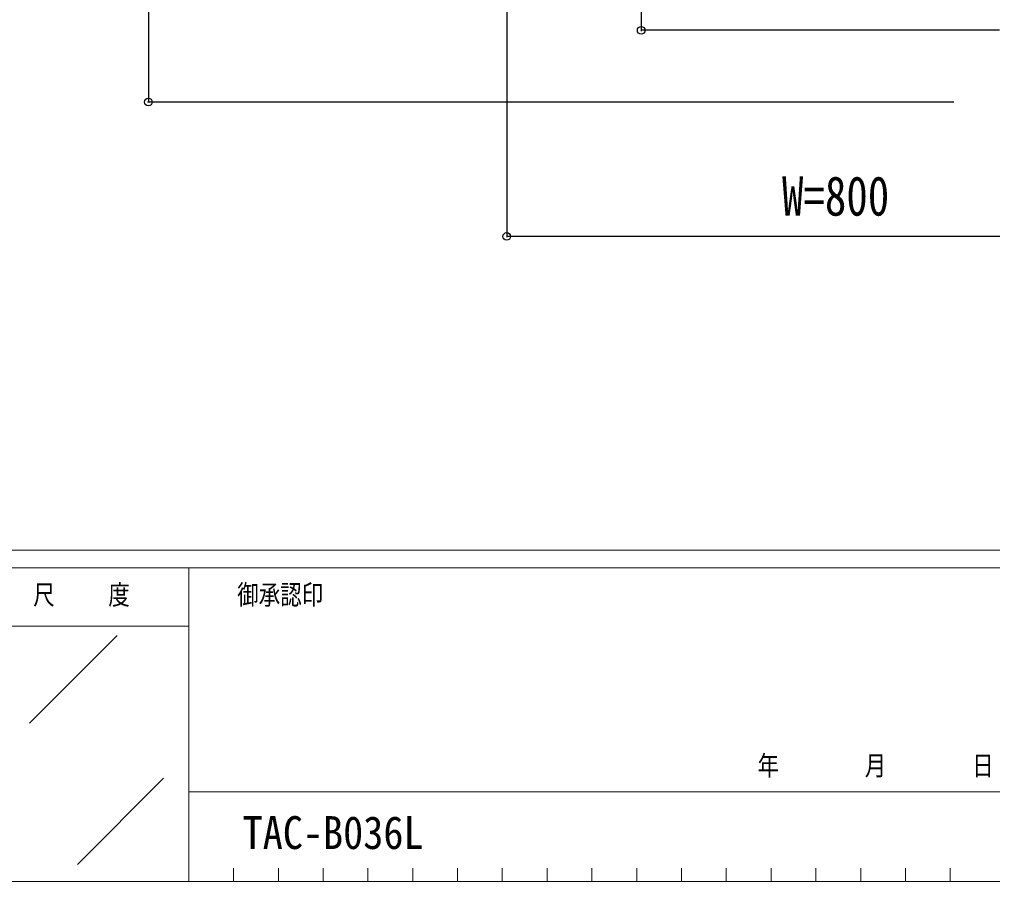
# Model space of a CAD drawing. Units: millimetres, scale not verified. Extents: x -4143 to 4140, y -2900 to 2898.
# Drawn here: x 2061 to 3147, y -2822 to -1860 of the extents above; entities that cross this region are included whole.
import ezdxf
from ezdxf.enums import TextEntityAlignment as Align

# ---------------------------------------------------------------- set-up
doc = ezdxf.new("R2010")
doc.units = ezdxf.units.MM
doc.header["$LTSCALE"] = 10
doc.layers.add('0-1_USER1', color=3, linetype='Continuous')
doc.layers.add('0-4_YKK_D', color=6, linetype='Continuous')
doc.layers.add('0-5_YKK_ZWAK', color=92, linetype='Continuous', lineweight=18)
doc.styles.add('ＭＳ ゴシック', font='')
doc.styles.get('ＭＳ ゴシック').set_extended_font_data('MS Gothic')

msp = doc.modelspace()

# ---------------------------------------------------------------- linework, layer by layer
at = {"layer": '0-4_YKK_D'}
for p, q in [((2204.89, -1592.5), (2204.89, -1952.5)), ((2604.89, -1644.5), (2604.89, -2103.5)), ((2754.89, -1823.5), (2754.89, -1873.5)), ((3154.89, -1872.5), (2754.89, -1872.5)), ((3103.89, -1952.5), (2203.89, -1952.5)), ((3404.89, -2102.5), (2604.89, -2102.5))]:
    msp.add_line(p, q, dxfattribs=at)
for centre in [(2754.89, -1872.5), (2204.89, -1952.5), (2604.89, -2102.5)]:
    msp.add_circle(centre, 4.25, dxfattribs=at)
at = {"layer": '0-5_YKK_ZWAK', "color": 7}
for p, q in [((3959.92, -2452.5), (-3840.08, -2452.5)), ((2249.92, -2472.5), (2049.92, -2472.5)), ((3282.42, -2472.5), (2249.92, -2472.5)), ((2249.92, -2472.5), (2249.92, -2822.5)), ((2249.92, -2722.5), (3282.42, -2722.5)), ((2049.92, -2822.5), (2249.92, -2822.5)), ((2249.92, -2822.5), (3282.42, -2822.5))]:
    msp.add_line(p, q, dxfattribs=at)
at = {"layer": '0-5_YKK_ZWAK'}
for p, q in [((2049.92, -2537.5), (2249.92, -2537.5)), ((2072, -2645.79), (2169.94, -2547.86)), ((2125.57, -2803.49), (2221.79, -2707.27)), ((2299.92, -2807.5), (2299.92, -2822.5)), ((2349.92, -2807.5), (2349.92, -2822.5)), ((2399.92, -2807.5), (2399.92, -2822.5)), ((2449.92, -2807.5), (2449.92, -2822.5)), ((2499.92, -2807.5), (2499.92, -2822.5)), ((2549.92, -2807.5), (2549.92, -2822.5)), ((2599.92, -2807.5), (2599.92, -2822.5)), ((2649.92, -2807.5), (2649.92, -2822.5)), ((2699.92, -2807.5), (2699.92, -2822.5)), ((2749.92, -2807.5), (2749.92, -2822.5)), ((2799.92, -2807.5), (2799.92, -2822.5)), ((2849.92, -2807.5), (2849.92, -2822.5)), ((2899.92, -2807.5), (2899.92, -2822.5)), ((2949.92, -2807.5), (2949.92, -2822.5)), ((2999.92, -2807.5), (2999.92, -2822.5)), ((3049.92, -2807.5), (3049.92, -2822.5)), ((3099.92, -2807.5), (3099.92, -2822.5))]:
    msp.add_line(p, q, dxfattribs=at)

# ---------------------------------------------------------------- texts
at = {"layer": '0-1_USER1', "style": 'ＭＳ ゴシック', "width": 0.9}
msp.add_text('TAC-B036L', height=36.66, dxfattribs=at).set_placement((2310.01, -2797.2), align=Align.BOTTOM_LEFT)
at = {"layer": '0-4_YKK_D', "style": 'ＭＳ ゴシック', "width": 0.8}
msp.add_text('W=800', height=43.99, dxfattribs=at).set_placement((2912.09, -2092.5), align=Align.BOTTOM_LEFT)
at = {"layer": '0-5_YKK_ZWAK', "color": 7, "style": 'ＭＳ ゴシック', "width": 0.8}
for s, p in [('尺     度', (2076.32, -2520)), ('御承認印', (2304.04, -2520)), ('年        月        日', (2884.81, -2710.71))]:
    msp.add_text(s, height=21.99, dxfattribs=at).set_placement(p, align=Align.BOTTOM_LEFT)

doc.saveas('drawing.dxf')
